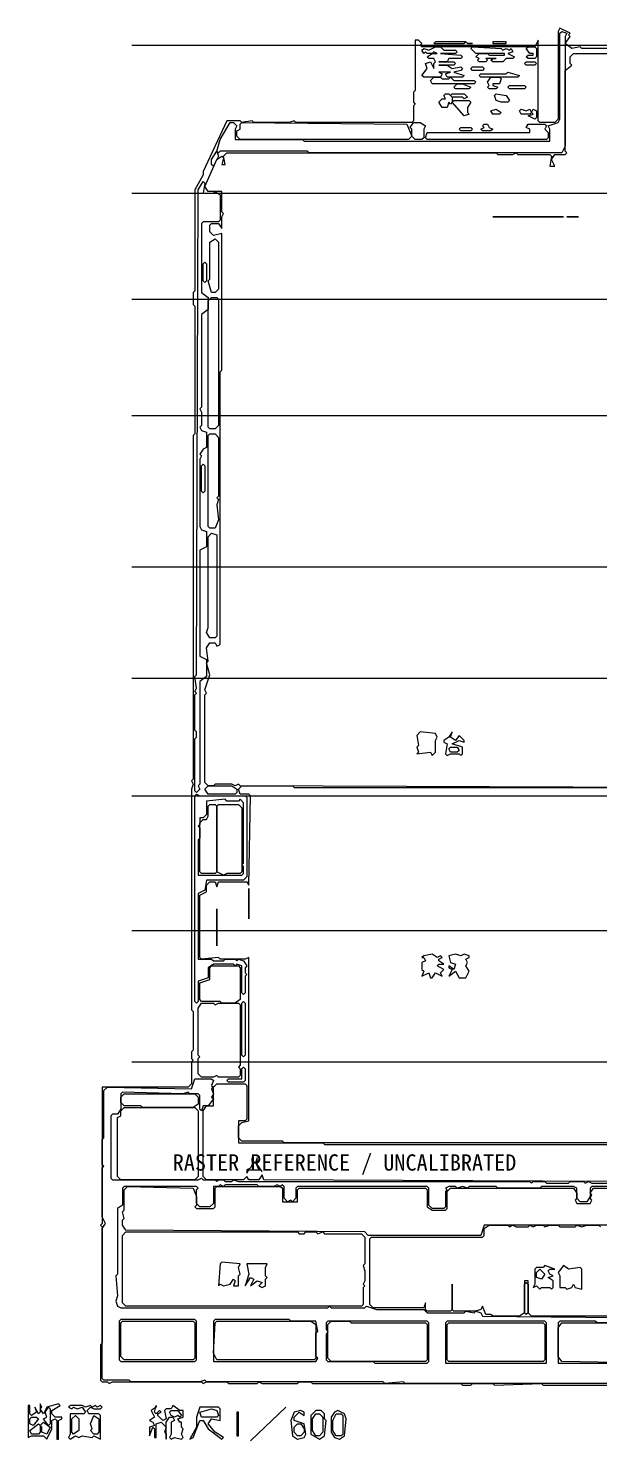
# Model space of a CAD drawing. Header units: millimetres. Extents: x -6321 to 55824, y -13943 to 40652.
# Drawn here: x -6321 to 14726, y -13943 to 38050 of the extents above; entities that cross this region are included whole.
import ezdxf

# ---------------------------------------------------------------- set-up
doc = ezdxf.new("R2010")
doc.units = ezdxf.units.MM
for name, color, linetype, lineweight, true_color in [('ANNOTATION', 7, 'Continuous', 18, 0x50555f), ('INFERRED_LEVELS', 7, 'Continuous', 18, 0x50555f), ('RASTER_CONTOURS', 7, 'Continuous', 18, 0x50555f)]:
    doc.layers.add(name, color=color, linetype=linetype, lineweight=lineweight, true_color=true_color)
doc.styles.add('JAPANESE', font='msgothic.ttc')

msp = doc.modelspace()

# ---------------------------------------------------------------- linework, layer by layer
at = {"layer": 'INFERRED_LEVELS'}
for p, q in [((-2500, 37430), (54000, 37430)), ((-2500, 31977), (54000, 31977)), ((-2500, 28072), (54000, 28072)), ((-2500, 23796), (54000, 23796)), ((-2500, 18219), (54000, 18219)), ((-2500, 14129), (54000, 14129)), ((-2500, 9791), (54000, 9791)), ((-2500, 4834), (54000, 4834)), ((-2500, 0), (54000, 0))]:
    msp.add_line(p, q, dxfattribs=at)
at = {"layer": 'RASTER_CONTOURS'}
for points in [[(20078, 37306), (14067, 37306), (14005, 37368), (13695, 37306), (13447, 37492), (13633, 37740), (13571, 37802), (13633, 37864), (13262, 38050), (13200, 37926), (13200, 34703), (13076, 34579), (12518, 34579), (12456, 34641), (12456, 37616), (12332, 37368), (8180, 37368), (8118, 37430), (8180, 37492), (8056, 37616), (7932, 37616), (7932, 35757), (7870, 35695), (7870, 35323), (7932, 35261), (7870, 35199), (7870, 34641), (7808, 34579), (3532, 34579), (3470, 34641), (3284, 34579), (1983, 34579), (1921, 34641), (1549, 34579), (1487, 34641), (992, 34641), (124, 32782), (124, 32658), (-186, 32100), (-186, 28382), (-248, 28320), (-248, 27886), (-186, 27825), (-186, 23115), (-248, 23053), (-248, 10411), (-310, 10349), (-248, 10225), (-310, 10039), (-310, 1921), (-248, 1859), (-248, 434), (-310, 372), (-310, 124), (-248, 62), (-310, 0), (-310, -806), (-434, -930), (-3594, -930), (-3594, -5949), (-3656, -6011), (-3594, -6073), (-3594, -10349), (-3656, -10411), (-3656, -11712), (-3594, -11774), (-3408, -11774), (-3346, -11836), (-3222, -11774), (62, -11774), (124, -11836), (248, -11774), (992, -11774), (1053, -11836), (2107, -11836), (2169, -11774), (2293, -11836), (3594, -11836), (3656, -11774), (4090, -11774), (4152, -11836), (9605, -11836), (9667, -11898), (9977, -11898), (10039, -11836), (10783, -11836), (10845, -11898), (12580, -11836), (12642, -11898), (21132, -11898)], [(16794, 10101), (1487, 10163), (1425, 10225), (1301, 10163), (1177, 10225), (558, 10225), (496, 10163), (310, 10163), (186, 10287), (186, 13509), (248, 13571), (186, 13695), (372, 14253), (248, 14687), (310, 14749), (248, 15245), (372, 15431), (558, 15431), (620, 15307), (744, 15369), (744, 25408), (806, 25470), (806, 30489), (496, 30427), (372, 30551), (372, 30799), (434, 30861), (682, 30861), (806, 30675), (806, 31109), (868, 31233), (806, 31295), (806, 32038), (310, 32038), (186, 32224), (620, 33216), (806, 33340), (868, 33278), (806, 33030), (930, 33030), (868, 33340), (992, 33464), (10907, 33464), (10969, 33402), (11526, 33402), (11650, 33464), (11712, 33402), (12890, 33402), (12952, 33340), (12890, 32968), (13076, 32968), (12952, 33216), (13076, 33402), (13447, 33402), (13509, 33464), (13447, 33526), (13447, 36500), (13695, 36686), (13633, 36748), (13633, 36996), (13757, 37120), (14997, 37120)], [(16050, -2975), (3098, -2975), (3037, -2913), (1549, -2913), (1425, -2789), (1425, -2355), (1549, -2231), (1797, -2169), (1797, 3842), (1673, 3780), (744, 3780), (682, 3842), (62, 3780), (0, 3842), (0, 6135), (248, 6259), (248, 6507), (372, 6631), (558, 6631), (620, 6445), (682, 6631), (1735, 6631), (1797, 6507), (1859, 9791), (1797, 9853), (1487, 9853), (1425, 10039), (1549, 10163), (3408, 10163), (3470, 10101), (15926, 10101)], [(18157, -11836), (7560, -11836), (7498, -11774), (6817, -11836), (6755, -11774), (248, -11774), (186, -11712), (0, -11774), (-2541, -11774), (-2603, -11712), (-3532, -11712), (-3594, -11650), (-3594, -6135), (-3470, -5949), (-3594, -5701), (-3594, -3904), (-3532, -3842), (-3594, -3780), (-3594, -2851), (-3532, -2789), (-3532, -1053), (-3408, -930), (-310, -992), (-186, -620), (434, -620), (496, -682), (434, -868), (496, -930), (434, -992), (496, -1177), (434, -1301), (496, -1363), (310, -1611), (124, -1611), (62, -1797), (0, -1735), (0, -1239), (-62, -1177), (-372, -1177), (-434, -1115), (-620, -1177), (-2851, -1115), (-2913, -1177), (-2913, -1735), (-3037, -1921), (-3222, -1921), (-3284, -1983), (-3284, -4276), (-3222, -4338), (-62, -4338), (62, -4276), (124, -4338), (558, -4338), (620, -4400), (682, -4338), (868, -4338), (930, -4400), (1177, -4400), (1239, -4338), (1425, -4400), (12146, -4400), (12208, -4462), (12270, -4400), (12704, -4400), (12766, -4462), (13571, -4462), (13633, -4400), (14129, -4400), (14191, -4462), (14315, -4400), (14439, -4462), (16670, -4462)], [(15183, -4400), (2355, -4338), (2293, -4152), (2169, -4338), (1797, -4338), (1735, -4214), (1611, -4338), (248, -4338), (124, -4214), (124, -1797), (248, -1611), (496, -1611), (496, -930), (620, -806), (1673, -806), (1735, -868), (1735, -2107), (1673, -2169), (1425, -2169), (1425, -2975), (4524, -2975), (4586, -3037), (16174, -3037)], [(14997, -4586), (14439, -4586), (14377, -4648), (14377, -4958), (14253, -5144), (14005, -5144), (13881, -5020), (13881, -4648), (13757, -4586), (12580, -4586), (12518, -4648), (10969, -4648), (10907, -4586), (9915, -4586), (9853, -4648), (9667, -4586), (9481, -4648), (9419, -4586), (9172, -4586), (9048, -4648), (9110, -4710), (9048, -4772), (9048, -5329), (8986, -5391), (8552, -5391), (8428, -5267), (8428, -4648), (8366, -4586), (3594, -4586), (3532, -4648), (3532, -5020), (3408, -5144), (3346, -5082), (3222, -5144), (3098, -5020), (3098, -4586), (3037, -4524), (2975, -4586), (2851, -4524), (2727, -4586), (2169, -4586), (2107, -4524), (930, -4524), (868, -4586), (744, -4524), (682, -4586), (496, -4586), (496, -5205), (372, -5329), (0, -5329), (-124, -5205), (-124, -4710), (-62, -4648), (-124, -4586), (-2789, -4586), (-2851, -4648), (-2851, -5267), (-3037, -5391), (-3037, -7808), (-3098, -7870), (-3037, -8614), (-3098, -8800), (-3037, -8986), (-2913, -9048), (4710, -9048), (4772, -8986), (4834, -9048), (6073, -9048), (6135, -8986), (6507, -9110), (8242, -9110), (8366, -9234), (9729, -9234), (9791, -9172), (10101, -9234), (10163, -9172), (10349, -9234), (10411, -9357), (16732, -9419)], [(16732, -6011), (10473, -6011), (10349, -6383), (6197, -6383), (6073, -6259), (-2727, -6197), (-2851, -6011), (-2851, -5825), (-2789, -5763), (-2851, -5515), (-2789, -5453), (-2789, -4710), (-2665, -4586), (-248, -4648), (-124, -4958), (-124, -5267), (-186, -5329), (-124, -5391), (496, -5391), (558, -5329), (558, -4648), (620, -4586), (2975, -4586), (3037, -4648), (3037, -5144), (3594, -5144), (3594, -4710), (3656, -4648), (8304, -4648), (8366, -4710), (8366, -5329), (8552, -5453), (9048, -5453), (9110, -5391), (9110, -4772), (9234, -4648), (13757, -4648), (13881, -4834), (13881, -5020), (13819, -5082), (13881, -5205), (14377, -5205), (14439, -5082), (14377, -5020), (14439, -4896), (14377, -4834), (14501, -4648), (16732, -4648)], [(16608, -9357), (12208, -9357), (12084, -9234), (12084, -8056), (11960, -8056), (11960, -9234), (11774, -9357), (10783, -9357), (10721, -9295), (10535, -9295), (10411, -8986), (10349, -9110), (10163, -9172), (9357, -9172), (9295, -9110), (9295, -8180), (9295, -9110), (9234, -9172), (8366, -9172), (8304, -9110), (8304, -8862), (8242, -9048), (6383, -9048), (6259, -8924), (6259, -6507), (6321, -6445), (10411, -6445), (10473, -6383), (10473, -6135), (10659, -6011), (11341, -6011), (11402, -6073), (11526, -6011), (11650, -6073), (12084, -6073), (12146, -6011), (12270, -6073), (12394, -6011), (12642, -6011), (12704, -6073), (12890, -6011), (13200, -6011), (13262, -6073), (13819, -6073), (13881, -6011), (14067, -6073), (14253, -6011), (14687, -6011), (14749, -6073)]]:
    msp.add_lwpolyline(points, dxfattribs=at)
for points in [[(13509, 37864), (13447, 37740), (13447, 33712), (13324, 33464), (4028, 33464), (3966, 33526), (744, 33526), (682, 33464), (620, 33526), (744, 33960), (1115, 34579), (1239, 34579), (1363, 34455), (1301, 34331), (1301, 33960), (3780, 33960), (3842, 33898), (12890, 33898), (12890, 34331), (12828, 34455), (13200, 34579), (13262, 34703), (13262, 37864), (13324, 37926)], [(8614, 37492), (9729, 37492), (9791, 37554), (9853, 37492), (10039, 37492), (9853, 37492), (9791, 37554), (8676, 37554)], [(10783, 37554), (10783, 37492), (11279, 37492), (11279, 37554)], [(8180, 37244), (8242, 37306), (8428, 37244), (8676, 37368), (8862, 37368), (8986, 37244), (9419, 37244), (9481, 37182), (9419, 37120), (8862, 37120), (9605, 37058), (9667, 36996), (9605, 36934), (9172, 36934), (9110, 36810), (8800, 36810), (9357, 36810), (9419, 36748), (9357, 36686), (8800, 36686), (9110, 36686), (9295, 36562), (9605, 36624), (9667, 36562), (9605, 36500), (9357, 36438), (9729, 36314), (9667, 36252), (9110, 36252), (9048, 36376), (9234, 36438), (8800, 36438), (8924, 36376), (8862, 36252), (8242, 36252), (8180, 36314), (8366, 36562), (8304, 36748), (8490, 36810), (8614, 36562), (8614, 36748), (8676, 36810), (8614, 36934), (8428, 36934), (8366, 36996), (8552, 37120), (8738, 37120), (8614, 37182), (8552, 37120), (8366, 37120), (8304, 37182), (8242, 37120)], [(9977, 37306), (10039, 37368), (11093, 37306), (11155, 37244), (11279, 37306), (11402, 37244), (11464, 37306), (11526, 37182), (11341, 37120), (11588, 36996), (11526, 36934), (11279, 36934), (11155, 36810), (10783, 36810), (10721, 36872), (10783, 36934), (10907, 36934), (10535, 36934), (10597, 36872), (10535, 36810), (10287, 36810), (10225, 36872), (10287, 36934), (10163, 36996), (10287, 37120), (10597, 37120), (10659, 37058), (11217, 37058), (11217, 37120), (10163, 37120)], [(12022, 37306), (12084, 37368), (12332, 37368), (12394, 37306), (12394, 36996), (12332, 36934), (12084, 36934), (12022, 36996), (12084, 37058), (12270, 37058), (12270, 37120), (12146, 37120)], [(9977, 36562), (10039, 36624), (10411, 36624), (10473, 36562), (10411, 36500), (10039, 36500)], [(11774, 36314), (11712, 36252), (10349, 36252), (10287, 36314), (10349, 36376), (11279, 36376), (11341, 36438)], [(11960, 36748), (12022, 36810), (12332, 36810), (12394, 36748), (12332, 36686), (12022, 36686)], [(8490, 36129), (8614, 36252), (8862, 36252), (8924, 36190), (9172, 36190), (9234, 36252), (9357, 36129), (10101, 36129), (10163, 36067), (10101, 36005), (8552, 36005)], [(9357, 35881), (9481, 36005), (9667, 36005), (9977, 35881), (9915, 35819), (9419, 35819)], [(10597, 35881), (10659, 35943), (10597, 36067), (10721, 36252), (11031, 36252), (11093, 36190), (11031, 36005), (10783, 36005), (10783, 35943), (10969, 35881), (10907, 35819), (10659, 35819)], [(11341, 35881), (11402, 35943), (11960, 35943), (12022, 35881), (11960, 35819), (11402, 35819)], [(9048, 35633), (9172, 35633), (9295, 35509), (9295, 35323), (9234, 35261), (9172, 35323), (9110, 35137), (8924, 35137), (8800, 35323), (8924, 35447), (9048, 35447), (8986, 35571)], [(9234, 35571), (9295, 35633), (9729, 35633), (9853, 35509), (9729, 35447), (9667, 35509), (9295, 35509)], [(9295, 35323), (9357, 35385), (9915, 35385), (9977, 35323), (9853, 35137), (9853, 34951), (9915, 34889), (9729, 34827)], [(10845, 35571), (10907, 35633), (11279, 35571), (11402, 35385), (11341, 35323), (11093, 35323), (10907, 35385)], [(10721, 35013), (10907, 35075), (11093, 34951), (11031, 34889), (10783, 34889)], [(11774, 35013), (11836, 35075), (12022, 35013), (12146, 35075), (12208, 34951), (12146, 34889), (11836, 34889)], [(12270, 35075), (12394, 35013), (12394, 34765), (12332, 34703), (12084, 34827), (12270, 34889), (12208, 34951)], [(1363, 34269), (1487, 34331), (1487, 34517), (1549, 34579), (7622, 34517), (7808, 34083), (7684, 33960), (1487, 33960), (1363, 34083)], [(7870, 34579), (8118, 34579), (8304, 34455), (8242, 34331), (8242, 34022), (8180, 33960), (7932, 33960), (7808, 34083), (7808, 34331), (7746, 34393)], [(12828, 34207), (12828, 34022), (12766, 33960), (8366, 33960), (8304, 34022), (8366, 34207), (12146, 34207), (12146, 34331), (12022, 34393), (12084, 34517), (12704, 34517), (12766, 34455), (12704, 34331)], [(9543, 34331), (9605, 34393), (9977, 34393), (10039, 34331), (9977, 34269), (9605, 34269)], [(10349, 34331), (10473, 34393), (10411, 34455), (10473, 34517), (10597, 34517), (10659, 34393), (10783, 34331), (10721, 34269), (10411, 34269)], [(620, 33526), (682, 33340), (496, 32968), (434, 33030), (434, 33216)], [(124, 32410), (186, 32348), (124, 31977), (496, 31977), (558, 32038), (744, 31915), (744, 30985), (682, 30923), (124, 30923), (62, 30861), (62, 28320), (310, 28134), (310, 27701), (62, 27515), (62, 24106), (0, 24044), (62, 23920), (62, 23425), (0, 23363), (62, 23239), (248, 23177), (248, 22619), (124, 22557), (0, 22371), (62, 22309), (0, 22185), (0, 19706), (62, 19583), (248, 19521), (248, 18963), (0, 18839), (0, 14935), (248, 14811), (248, 14191), (0, 14005), (0, 10225), (-62, 10163), (0, 10039), (-124, 9915), (-186, 9977), (-186, 11898), (-124, 11960), (-124, 12146), (-186, 12208), (-186, 13509), (-124, 13571), (-186, 13633), (-124, 13757), (-186, 14191), (-124, 14253), (-62, 32100)], [(10783, 31109), (13386, 31109)], [(13509, 31109), (13943, 31109)], [(558, 30303), (682, 30179), (682, 28444), (558, 28320), (434, 28320), (310, 28754), (372, 28816), (372, 30179)], [(186, 29436), (248, 29374), (248, 28754), (186, 28692), (124, 28754), (124, 29374)], [(434, 28134), (620, 28134), (682, 28072), (682, 23425), (558, 23301), (372, 23301), (310, 23363), (310, 28010)], [(372, 23115), (558, 23115), (682, 22991), (682, 20822), (620, 20760), (682, 20698), (620, 20512), (682, 19954), (558, 19644), (372, 19644), (310, 19706), (310, 23053)], [(124, 21999), (186, 21937), (186, 21008), (124, 20946), (62, 21008), (62, 21937)], [(434, 19459), (620, 19397), (620, 15678), (558, 15616), (372, 15616), (248, 15802), (310, 15988), (310, 19335)], [(8118, 12146), (7994, 12022), (8056, 11650), (7994, 11588), (8056, 11402), (7994, 11341), (8490, 11402), (8552, 11279), (8676, 11402), (8676, 11836), (8738, 11960), (8676, 12084)], [(9295, 12146), (9172, 11960), (8986, 11836), (8986, 11774), (9110, 11712), (9048, 11341), (9110, 11279), (9234, 11341), (9543, 11341), (9605, 11279), (9667, 11341), (9667, 11588), (9295, 11712), (9543, 11836), (9729, 11774), (9729, 11836), (9543, 12022), (9419, 11836), (9234, 11960)], [(9172, 11526), (9234, 11588), (9481, 11588), (9543, 11464), (9481, 11402), (9234, 11402)], [(186, 10039), (310, 10163), (1177, 10163), (1363, 10039), (1363, 9915), (1301, 9853), (310, 9853)], [(1673, 9791), (1735, 9729), (1735, 6817), (1611, 6693), (248, 6693), (186, 6321), (-62, 6197), (-62, 3780), (434, 3780), (496, 3718), (868, 3718), (930, 3780), (1301, 3780), (1363, 3718), (1425, 3780), (1611, 3718), (1735, 3532), (1673, 3470), (1673, 3284), (1735, 3222), (1673, 3160), (1673, 2541), (1611, 2479), (1549, 2541), (1549, 3532), (1363, 3594), (1301, 3532), (1239, 3594), (496, 3594), (310, 3470), (310, 3098), (-62, 2975), (-62, 2231), (-124, 2169), (-186, 2231), (-186, 9791), (-124, 9853), (0, 9791)], [(1487, 9667), (1425, 9605), (992, 9605), (930, 9667), (248, 9605), (248, 9110), (124, 8986), (0, 8986), (0, 8738), (-62, 8676), (0, 8614), (0, 8242), (-62, 8180), (-62, 6879), (1549, 6879), (1611, 6941), (1611, 7189), (1549, 7250), (1611, 7312), (1611, 9543)], [(372, 9481), (558, 9481), (620, 9419), (620, 7003), (558, 6941), (62, 6941), (0, 7003), (0, 8800), (124, 8924), (248, 8924), (310, 9048), (310, 9419)], [(682, 9481), (1425, 9481), (1549, 9357), (1549, 7003), (1487, 6941), (992, 6941), (868, 6879), (620, 7003), (620, 9419)], [(1797, 6383), (1797, 5267)], [(620, 5639), (620, 4276)], [(8242, 3904), (8180, 3842), (8242, 3842), (8304, 3718), (8180, 3656), (8180, 3408), (8242, 3346), (8180, 3160), (8428, 3284), (8490, 3098), (8552, 3098), (8676, 3284), (8924, 3160), (8862, 3284), (8986, 3408), (8738, 3532), (8800, 3594), (8986, 3594), (8800, 3718), (8800, 3780), (8924, 3842), (8862, 3904), (8738, 3842), (8552, 3966)], [(9172, 3904), (9234, 3656), (9419, 3594), (9357, 3408), (9172, 3532), (9172, 3470), (9295, 3408), (9172, 3160), (9419, 3346), (9543, 3098), (9791, 3098), (9915, 3346), (9791, 3532), (9853, 3656), (9791, 3780), (9915, 3842), (9915, 3904), (9729, 3966), (9605, 3904), (9419, 3966)], [(434, 3532), (1425, 3532), (1487, 3470), (1487, 2293), (1301, 2169), (806, 2169), (744, 2231), (62, 2231), (0, 2293), (0, 2913), (372, 3037), (372, 3470)], [(62, 2169), (496, 2169), (558, 2107), (682, 2169), (1425, 2169), (1487, 2107), (1487, -124), (1425, -186), (1487, -248), (1487, -496), (1425, -558), (682, -558), (620, -496), (496, -558), (62, -558), (-62, -434), (-62, 124), (0, 186), (-62, 248), (-62, 1983)], [(1611, 2231), (1673, 2169), (1673, 248), (1611, 186), (1549, 248), (1549, 2169)], [(1673, -248), (1673, -682), (1611, -744), (1053, -744), (992, -682), (1053, -620), (1549, -620), (1549, -248), (1611, -186)], [(-2913, -1301), (-2789, -1177), (-186, -1177), (-62, -1301), (-62, -1549), (-248, -1673), (-2107, -1673), (-2169, -1611), (-2789, -1611), (-2913, -1487)], [(-2913, -1797), (-2789, -1673), (-186, -1673), (-62, -1797), (-62, -4214), (-186, -4338), (-2913, -4338), (-3037, -4214), (-3037, -2045), (-2913, -1983)], [(1921, -3532), (1921, -3780), (1859, -3904), (1735, -3966), (1735, -4090), (1797, -3966), (2231, -3966), (2293, -4028), (2107, -3780), (2107, -3532), (2045, -3718), (1921, -3656)], [(-2851, -6383), (-2727, -6259), (3594, -6259), (3656, -6321), (3842, -6321), (3904, -6259), (4276, -6259), (4338, -6321), (4524, -6259), (4586, -6321), (5949, -6321), (6073, -6445), (6073, -7436), (6011, -7498), (6073, -7684), (6073, -8056), (6011, -8180), (6073, -8242), (6011, -8304), (6011, -8924), (5949, -8986), (-2727, -8986), (-2851, -8862)], [(806, -7374), (744, -7436), (682, -8242), (744, -8180), (868, -8242), (1115, -8180), (1239, -7994), (1301, -8056), (1239, -8242), (1425, -8242), (1425, -7870), (1487, -7808), (1425, -7560), (1487, -7436)], [(1735, -7436), (1797, -7808), (1673, -8242), (1859, -7932), (1983, -7994), (1859, -8242), (2107, -8056), (2293, -8118), (2169, -8242), (2293, -8304), (2417, -8242), (2417, -7994), (2479, -7932), (2417, -7870), (2417, -7560), (2479, -7436)], [(13076, -7622), (12704, -7498), (12642, -7560), (12394, -7560), (12332, -7622), (12332, -8180), (12270, -8304), (12394, -8242), (12518, -8366), (12580, -8304), (12890, -8304), (12952, -8366), (13014, -8304), (13014, -8056), (12828, -7932), (13014, -7870), (12890, -7808), (12828, -7684), (12890, -7622)], [(12518, -7622), (12704, -7808), (12580, -7994), (12394, -7932), (12394, -7746)], [(13386, -7498), (13200, -7746), (13262, -7870), (13262, -8304), (13447, -8304), (13509, -8366), (13695, -8304), (13757, -8180), (13819, -8304), (14067, -8366), (14067, -7622), (14005, -7560), (13571, -7622)], [(12022, -8118), (12084, -8180), (12084, -9234), (12022, -9295), (11960, -9234), (11960, -8180)], [(-2975, -9543), (-2975, -10969), (-2913, -11031), (-186, -11031), (-124, -10969), (-124, -9543), (-186, -9481), (-2913, -9481)], [(-2913, -9605), (-2851, -9543), (-248, -9543), (-186, -9605), (-186, -10907), (-248, -10969), (-2789, -10969), (-2913, -10845)], [(496, -9543), (496, -11031), (4276, -11031), (4338, -10907), (4276, -10845), (4276, -9977), (4338, -9915), (4276, -9543), (3346, -9543), (3284, -9481), (558, -9481)], [(558, -9605), (620, -9543), (4090, -9543), (4276, -9667), (4276, -10907), (4214, -10969), (620, -10969), (496, -10721)], [(4648, -9605), (4648, -9853), (4710, -9915), (4648, -10039), (4648, -10969), (4710, -11031), (6383, -11031), (6445, -11093), (8366, -11093), (8428, -11031), (8428, -9605), (8366, -9543), (4710, -9543)], [(4710, -9667), (4834, -9543), (5515, -9543), (5577, -9605), (8304, -9605), (8366, -9667), (8366, -10969), (8304, -11031), (4834, -11031), (4710, -10907)], [(9048, -9605), (9048, -11093), (12766, -11093), (12766, -9605), (12704, -9543), (9110, -9543)], [(9110, -9667), (9172, -9605), (12642, -9605), (12704, -9667), (12704, -10969), (12642, -11031), (9172, -11031), (9110, -10969)], [(13200, -9605), (13200, -11093), (16918, -11093), (16918, -9667), (16856, -9605), (14625, -9605), (14563, -9543), (13262, -9543)], [(13200, -9791), (13324, -9605), (16360, -9605), (16422, -9667), (16794, -9667), (16856, -9729), (16856, -10969), (16670, -11093), (13324, -11031), (13200, -10845)], [(-6321, -12642), (-6321, -13819), (-6197, -13757), (-5763, -13757), (-5639, -13881), (-5453, -13509), (-5453, -13200), (-5329, -13138), (-5267, -13200), (-5267, -13881), (-5205, -13881), (-5205, -13200), (-5082, -13138), (-5082, -13076), (-5329, -13076), (-5453, -12952), (-5453, -12828), (-5144, -12642), (-5205, -12580), (-5639, -12704), (-5763, -12952), (-5887, -12766), (-5825, -12704), (-5887, -12580), (-5887, -12890), (-5949, -12952), (-6073, -12704), (-6011, -12890), (-6197, -13014), (-6259, -12952), (-6259, -12642)], [(-5577, -12704), (-5515, -12766), (-5515, -13324), (-5577, -13386), (-5763, -13138), (-5639, -13076), (-5701, -12890)], [(-4772, -12642), (-4834, -12704), (-4710, -12766), (-4648, -12704), (-4524, -12766), (-4338, -12704), (-4214, -12890), (-4276, -12952), (-4772, -12952), (-4772, -13695), (-4834, -13819), (-4772, -13881), (-4586, -13757), (-4462, -13819), (-4338, -13757), (-3966, -13819), (-3904, -13757), (-3656, -13881), (-3656, -13014), (-3718, -12952), (-4090, -12952), (-4152, -12828), (-4028, -12704), (-3904, -12766), (-3656, -12766), (-3594, -12704), (-3656, -12642), (-3780, -12704), (-3842, -12642), (-3966, -12704), (-4028, -12642), (-4214, -12704), (-4338, -12642)], [(-1611, -12642), (-1611, -12704), (-1797, -12828), (-1673, -13076), (-1859, -13200), (-1735, -13262), (-1673, -13386), (-1859, -13447), (-1859, -13757), (-1735, -13447), (-1673, -13509), (-1673, -13819), (-1611, -13819), (-1611, -13324), (-1425, -13262), (-1239, -13447), (-1301, -13633), (-1239, -13695), (-1239, -13881), (-1239, -13262), (-1115, -13076), (-992, -13076), (-930, -13200), (-1053, -13262), (-1053, -13695), (-1115, -13819), (-1053, -13881), (-930, -13819), (-682, -13881), (-620, -13819), (-682, -13695), (-620, -13509), (-682, -13447), (-682, -13262), (-744, -13262), (-806, -13138), (-620, -13076), (-620, -12828), (-744, -12828), (-992, -12642), (-1053, -12766), (-1239, -12766), (-1301, -12828), (-1239, -13138), (-1363, -13200), (-1549, -13014), (-1549, -12952), (-1425, -12890), (-1487, -12828), (-1611, -12952), (-1673, -12890)], [(-1115, -12890), (-1053, -12828), (-806, -12828), (-682, -13014), (-744, -13076), (-806, -13014), (-930, -13076), (-1053, -13014)], [(0, -12704), (-124, -13076), (-124, -13447), (-372, -13881), (-248, -13819), (0, -13200), (124, -13200), (310, -13509), (806, -13881), (868, -13819), (558, -13633), (310, -13324), (434, -13138), (744, -13200), (744, -12766), (682, -12704)], [(0, -12890), (434, -12766), (620, -12828), (682, -13014), (620, -13076), (62, -13076)], [(1363, -12890), (1363, -13757), (1425, -13757), (1425, -12890)], [(3160, -12704), (1859, -13943)], [(3718, -12828), (3470, -12890), (3346, -13200), (3408, -13757), (3594, -13881), (3842, -13819), (3904, -13695), (3842, -13324), (3470, -13200), (3470, -13076), (3656, -12890), (3842, -13014), (3842, -12890)], [(4276, -12828), (4090, -13014), (4090, -13695), (4400, -13881), (4586, -13757), (4648, -13200), (4586, -13138), (4586, -12952), (4462, -12828)], [(4276, -12952), (4400, -12952), (4524, -13076), (4524, -13633), (4400, -13757), (4276, -13757), (4152, -13571), (4152, -13138)], [(5082, -12828), (4958, -12890), (4834, -13076), (4834, -13633), (4958, -13819), (5144, -13881), (5329, -13757), (5391, -13138), (5329, -12952)], [(5020, -12952), (5205, -12952), (5267, -13014), (5267, -13695), (5205, -13757), (5020, -13757), (4896, -13571), (4896, -13200)], [(-6259, -13324), (-6259, -13138), (-6197, -13076), (-6011, -13076), (-5949, -13138), (-6135, -13386)], [(-5949, -13324), (-5887, -13386), (-5887, -13633), (-5949, -13695), (-6197, -13695), (-6259, -13571)], [(-5763, -13262), (-5515, -13447), (-5639, -13695), (-5825, -13633), (-5825, -13447), (-5887, -13386)], [(-4586, -13014), (-4462, -13138), (-4462, -13571), (-4648, -13695), (-4710, -13633), (-4710, -13138)], [(-3904, -13014), (-3718, -13138), (-3718, -13633), (-3780, -13695), (-3904, -13695), (-4028, -13571), (-3966, -13509), (-4028, -13324)], [(3594, -13324), (3718, -13324), (3842, -13509), (3842, -13633), (3718, -13757), (3594, -13757), (3470, -13633), (3470, -13447)]]:
    msp.add_lwpolyline(points, close=True, dxfattribs=at)

# ---------------------------------------------------------------- texts
at = {"layer": 'ANNOTATION', "style": 'JAPANESE'}
msp.add_text('RASTER REFERENCE / UNCALIBRATED', height=600, dxfattribs=at).set_placement((-1000, -4000))

doc.saveas('drawing.dxf')
